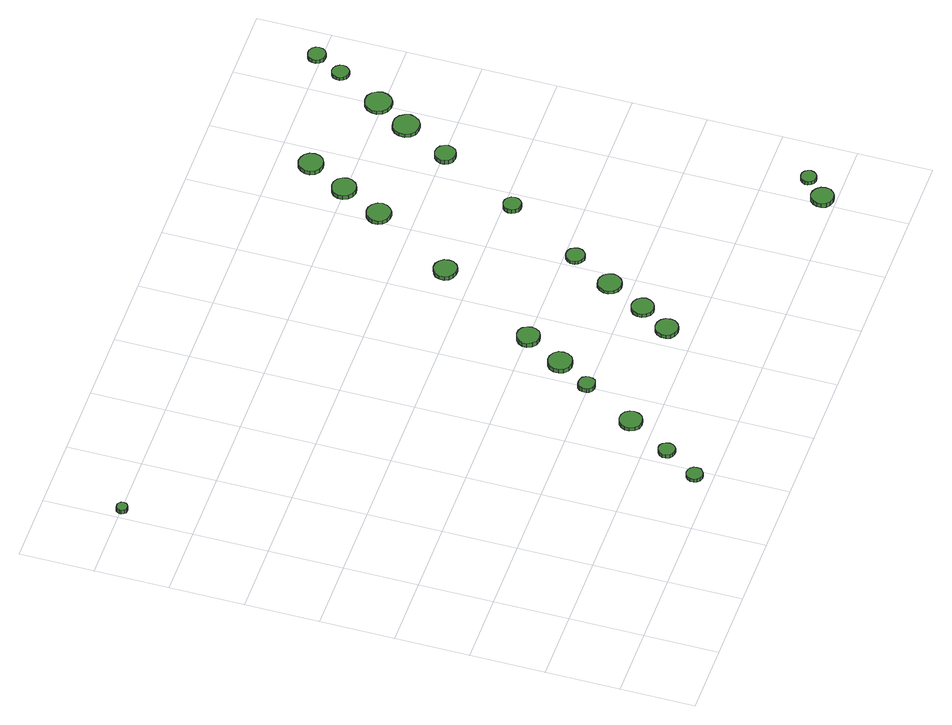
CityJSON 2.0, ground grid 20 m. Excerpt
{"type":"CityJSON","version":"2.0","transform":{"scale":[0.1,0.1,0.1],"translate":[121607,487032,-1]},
"CityObjects":{
"tree1":{"type":"SolitaryVegetationObject","attributes":{"function":"something"},"geometry":[{"type":"MultiSurface","lod":"1","boundaries":[[[0,1,2,3,4,5,6,7,8,9,10,11,12,13,14]],[[15,16,17,18,19,20,21,22,23,24,25,26,27,28,29]],[[0,29,28,1]],[[1,28,27,2]],[[2,27,26,3]],[[3,26,25,4]],[[4,25,24,5]],[[5,24,23,6]],[[6,23,22,7]],[[7,22,21,8]],[[8,21,20,9]],[[9,20,19,10]],[[10,19,18,11]],[[11,18,17,12]],[[12,17,16,13]],[[13,16,15,14]],[[14,15,29,0]]]}]},
"tree2":{"type":"SolitaryVegetationObject","attributes":{"function":"something"},"geometry":[{"type":"MultiSurface","lod":"1","boundaries":[[[30,31,32,33,34,35,36,37,38,39,40,41,42,43,44]],[[45,46,47,48,49,50,51,52,53,54,55,56,57,58,59]],[[30,59,58,31]],[[31,58,57,32]],[[32,57,56,33]],[[33,56,55,34]],[[34,55,54,35]],[[35,54,53,36]],[[36,53,52,37]],[[37,52,51,38]],[[38,51,50,39]],[[39,50,49,40]],[[40,49,48,41]],[[41,48,47,42]],[[42,47,46,43]],[[43,46,45,44]],[[44,45,59,30]]]}]},
"tree3":{"type":"SolitaryVegetationObject","attributes":{"function":"something"},"geometry":[{"type":"MultiSurface","lod":"1","boundaries":[[[60,61,62,63,64,65,66,67,68,69,70,71,72,73,74]],[[75,76,77,78,79,80,81,82,83,84,85,86,87,88,89]],[[60,89,88,61]],[[61,88,87,62]],[[62,87,86,63]],[[63,86,85,64]],[[64,85,84,65]],[[65,84,83,66]],[[66,83,82,67]],[[67,82,81,68]],[[68,81,80,69]],[[69,80,79,70]],[[70,79,78,71]],[[71,78,77,72]],[[72,77,76,73]],[[73,76,75,74]],[[74,75,89,60]]]}]},
"tree4":{"type":"SolitaryVegetationObject","attributes":{"function":"something"},"geometry":[{"type":"MultiSurface","lod":"1","boundaries":[[[90,91,92,93,94,95,96,97,98,99,100,101,102,103,104]],[[105,106,107,108,109,110,111,112,113,114,115,116,117,118,119]],[[90,119,118,91]],[[91,118,117,92]],[[92,117,116,93]],[[93,116,115,94]],[[94,115,114,95]],[[95,114,113,96]],[[96,113,112,97]],[[97,112,111,98]],[[98,111,110,99]],[[99,110,109,100]],[[100,109,108,101]],[[101,108,107,102]],[[102,107,106,103]],[[103,106,105,104]],[[104,105,119,90]]]}]},
"tree5":{"type":"SolitaryVegetationObject","attributes":{"function":"something"},"geometry":[{"type":"MultiSurface","lod":"1","boundaries":[[[120,121,122,123,124,125,126,127,128,129,130,131,132,133,134]],[[135,136,137,138,139,140,141,142,143,144,145,146,147,148,149]],[[120,149,148,121]],[[121,148,147,122]],[[122,147,146,123]],[[123,146,145,124]],[[124,145,144,125]],[[125,144,143,126]],[[126,143,142,127]],[[127,142,141,128]],[[128,141,140,129]],[[129,140,139,130]],[[130,139,138,131]],[[131,138,137,132]],[[132,137,136,133]],[[133,136,135,134]],[[134,135,149,120]]]}]},
"tree6":{"type":"SolitaryVegetationObject","attributes":{"function":"something"},"geometry":[{"type":"MultiSurface","lod":"1","boundaries":[[[150,151,152,153,154,155,156,157,158,159,160,161,162,163,164]],[[165,166,167,168,169,170,171,172,173,174,175,176,177,178,179]],[[150,179,178,151]],[[151,178,177,152]],[[152,177,176,153]],[[153,176,175,154]],[[154,175,174,155]],[[155,174,173,156]],[[156,173,172,157]],[[157,172,171,158]],[[158,171,170,159]],[[159,170,169,160]],[[160,169,168,161]],[[161,168,167,162]],[[162,167,166,163]],[[163,166,165,164]],[[164,165,179,150]]]}]},
"tree7":{"type":"SolitaryVegetationObject","attributes":{"function":"something"},"geometry":[{"type":"MultiSurface","lod":"1","boundaries":[[[180,181,182,183,184,185,186,187,188,189,190,191,192,193,194]],[[195,196,197,198,199,200,201,202,203,204,205,206,207,208,209]],[[180,209,208,181]],[[181,208,207,182]],[[182,207,206,183]],[[183,206,205,184]],[[184,205,204,185]],[[185,204,203,186]],[[186,203,202,187]],[[187,202,201,188]],[[188,201,200,189]],[[189,200,199,190]],[[190,199,198,191]],[[191,198,197,192]],[[192,197,196,193]],[[193,196,195,194]],[[194,195,209,180]]]}]},
"tree8":{"type":"SolitaryVegetationObject","attributes":{"function":"something"},"geometry":[{"type":"MultiSurface","lod":"1","boundaries":[[[210,211,212,213,214,215,216,217,218,219,220,221,222,223,224]],[[225,226,227,228,229,230,231,232,233,234,235,236,237,238,239]],[[210,239,238,211]],[[211,238,237,212]],[[212,237,236,213]],[[213,236,235,214]],[[214,235,234,215]],[[215,234,233,216]],[[216,233,232,217]],[[217,232,231,218]],[[218,231,230,219]],[[219,230,229,220]],[[220,229,228,221]],[[221,228,227,222]],[[222,227,226,223]],[[223,226,225,224]],[[224,225,239,210]]]}]},
"tree9":{"type":"SolitaryVegetationObject","attributes":{"function":"something"},"geometry":[{"type":"MultiSurface","lod":"1","boundaries":[[[240,241,242,243,244,245,246,247,248,249,250,251,252,253,254]],[[255,256,257,258,259,260,261,262,263,264,265,266,267,268,269]],[[240,269,268,241]],[[241,268,267,242]],[[242,267,266,243]],[[243,266,265,244]],[[244,265,264,245]],[[245,264,263,246]],[[246,263,262,247]],[[247,262,261,248]],[[248,261,260,249]],[[249,260,259,250]],[[250,259,258,251]],[[251,258,257,252]],[[252,257,256,253]],[[253,256,255,254]],[[254,255,269,240]]]}]},
"tree10":{"type":"SolitaryVegetationObject","attributes":{"function":"something"},"geometry":[{"type":"MultiSurface","lod":"1","boundaries":[[[270,271,272,273,274,275,276,277,278,279,280,281,282,283,284]],[[285,286,287,288,289,290,291,292,293,294,295,296,297,298,299]],[[270,299,298,271]],[[271,298,297,272]],[[272,297,296,273]],[[273,296,295,274]],[[274,295,294,275]],[[275,294,293,276]],[[276,293,292,277]],[[277,292,291,278]],[[278,291,290,279]],[[279,290,289,280]],[[280,289,288,281]],[[281,288,287,282]],[[282,287,286,283]],[[283,286,285,284]],[[284,285,299,270]]]}]},
"tree11":{"type":"SolitaryVegetationObject","attributes":{"function":"something"},"geometry":[{"type":"MultiSurface","lod":"1","boundaries":[[[300,301,302,303,304,305,306,307,308,309,310,311,312,313,314]],[[315,316,317,318,319,320,321,322,323,324,325,326,327,328,329]],[[300,329,328,301]],[[301,328,327,302]],[[302,327,326,303]],[[303,326,325,304]],[[304,325,324,305]],[[305,324,323,306]],[[306,323,322,307]],[[307,322,321,308]],[[308,321,320,309]],[[309,320,319,310]],[[310,319,318,311]],[[311,318,317,312]],[[312,317,316,313]],[[313,316,315,314]],[[314,315,329,300]]]}]},
"tree12":{"type":"SolitaryVegetationObject","attributes":{"function":"something"},"geometry":[{"type":"MultiSurface","lod":"1","boundaries":[[[330,331,332,333,334,335,336,337,338,339,340,341,342,343,344]],[[345,346,347,348,349,350,351,352,353,354,355,356,357,358,359]],[[330,359,358,331]],[[331,358,357,332]],[[332,357,356,333]],[[333,356,355,334]],[[334,355,354,335]],[[335,354,353,336]],[[336,353,352,337]],[[337,352,351,338]],[[338,351,350,339]],[[339,350,349,340]],[[340,349,348,341]],[[341,348,347,342]],[[342,347,346,343]],[[343,346,345,344]],[[344,345,359,330]]]}]},
"tree13":{"type":"SolitaryVegetationObject","attributes":{"function":"something"},"geometry":[{"type":"MultiSurface","lod":"1","boundaries":[[[360,361,362,363,364,365,366,367,368,369,370,371,372,373,374]],[[375,376,377,378,379,380,381,382,383,384,385,386,387,388,389]],[[360,389,388,361]],[[361,388,387,362]],[[362,387,386,363]],[[363,386,385,364]],[[364,385,384,365]],[[365,384,383,366]],[[366,383,382,367]],[[367,382,381,368]],[[368,381,380,369]],[[369,380,379,370]],[[370,379,378,371]],[[371,378,377,372]],[[372,377,376,373]],[[373,376,375,374]],[[374,375,389,360]]]}]},
"tree14":{"type":"SolitaryVegetationObject","attributes":{"function":"something"},"geometry":[{"type":"MultiSurface","lod":"1","boundaries":[[[390,391,392,393,394,395,396,397,398,399,400,401,402,403,404]],[[405,406,407,408,409,410,411,412,413,414,415,416,417,418,419]],[[390,419,418,391]],[[391,418,417,392]],[[392,417,416,393]],[[393,416,415,394]],[[394,415,414,395]],[[395,414,413,396]],[[396,413,412,397]],[[397,412,411,398]],[[398,411,410,399]],[[399,410,409,400]],[[400,409,408,401]],[[401,408,407,402]],[[402,407,406,403]],[[403,406,405,404]],[[404,405,419,390]]]}]},
"tree15":{"type":"SolitaryVegetationObject","attributes":{"function":"something"},"geometry":[{"type":"MultiSurface","lod":"1","boundaries":[[[420,421,422,423,424,425,426,427,428,429,430,431,432,433,434]],[[435,436,437,438,439,440,441,442,443,444,445,446,447,448,449]],[[420,449,448,421]],[[421,448,447,422]],[[422,447,446,423]],[[423,446,445,424]],[[424,445,444,425]],[[425,444,443,426]],[[426,443,442,427]],[[427,442,441,428]],[[428,441,440,429]],[[429,440,439,430]],[[430,439,438,431]],[[431,438,437,432]],[[432,437,436,433]],[[433,436,435,434]],[[434,435,449,420]]]}]},
"tree16":{"type":"SolitaryVegetationObject","attributes":{"function":"something"},"geometry":[{"type":"MultiSurface","lod":"1","boundaries":[[[450,451,452,453,454,455,456,457,458,459,460,461,462,463,464]],[[465,466,467,468,469,470,471,472,473,474,475,476,477,478,479]],[[450,479,478,451]],[[451,478,477,452]],[[452,477,476,453]],[[453,476,475,454]],[[454,475,474,455]],[[455,474,473,456]],[[456,473,472,457]],[[457,472,471,458]],[[458,471,470,459]],[[459,470,469,460]],[[460,469,468,461]],[[461,468,467,462]],[[462,467,466,463]],[[463,466,465,464]],[[464,465,479,450]]]}]},
"tree17":{"type":"SolitaryVegetationObject","attributes":{"function":"something"},"geometry":[{"type":"MultiSurface","lod":"1","boundaries":[[[480,481,482,483,484,485,486,487,488,489,490,491,492,493,494]],[[495,496,497,498,499,500,501,502,503,504,505,506,507,508,509]],[[480,509,508,481]],[[481,508,507,482]],[[482,507,506,483]],[[483,506,505,484]],[[484,505,504,485]],[[485,504,503,486]],[[486,503,502,487]],[[487,502,501,488]],[[488,501,500,489]],[[489,500,499,490]],[[490,499,498,491]],[[491,498,497,492]],[[492,497,496,493]],[[493,496,495,494]],[[494,495,509,480]]]}]},
"tree18":{"type":"SolitaryVegetationObject","attributes":{"function":"something"},"geometry":[{"type":"MultiSurface","lod":"1","boundaries":[[[510,511,512,513,514,515,516,517,518,519,520,521,522,523,524]],[[525,526,527,528,529,530,531,532,533,534,535,536,537,538,539]],[[510,539,538,511]],[[511,538,537,512]],[[512,537,536,513]],[[513,536,535,514]],[[514,535,534,515]],[[515,534,533,516]],[[516,533,532,517]],[[517,532,531,518]],[[518,531,530,519]],[[519,530,529,520]],[[520,529,528,521]],[[521,528,527,522]],[[522,527,526,523]],[[523,526,525,524]],[[524,525,539,510]]]}]},
"tree19":{"type":"SolitaryVegetationObject","attributes":{"function":"something"},"geometry":[{"type":"MultiSurface","lod":"1","boundaries":[[[540,541,542,543,544,545,546,547,548,549,550,551,552,553,554]],[[555,556,557,558,559,560,561,562,563,564,565,566,567,568,569]],[[540,569,568,541]],[[541,568,567,542]],[[542,567,566,543]],[[543,566,565,544]],[[544,565,564,545]],[[545,564,563,546]],[[546,563,562,547]],[[547,562,561,548]],[[548,561,560,549]],[[549,560,559,550]],[[550,559,558,551]],[[551,558,557,552]],[[552,557,556,553]],[[553,556,555,554]],[[554,555,569,540]]]}]},
"tree20":{"type":"SolitaryVegetationObject","attributes":{"function":"something"},"geometry":[{"type":"MultiSurface","lod":"1","boundaries":[[[570,571,572,573,574,575,576,577,578,579,580,581,582,583,584]],[[585,586,587,588,589,590,591,592,593,594,595,596,597,598,599]],[[570,599,598,571]],[[571,598,597,572]],[[572,597,596,573]],[[573,596,595,574]],[[574,595,594,575]],[[575,594,593,576]],[[576,593,592,577]],[[577,592,591,578]],[[578,591,590,579]],[[579,590,589,580]],[[580,589,588,581]],[[581,588,587,582]],[[582,587,586,583]],[[583,586,585,584]],[[584,585,599,570]]]}]},
"tree21":{"type":"SolitaryVegetationObject","attributes":{"function":"something"},"geometry":[{"type":"MultiSurface","lod":"1","boundaries":[[[600,601,602,603,604,605,606,607,608,609,610,611,612,613,614]],[[615,616,617,618,619,620,621,622,623,624,625,626,627,628,629]],[[600,629,628,601]],[[601,628,627,602]],[[602,627,626,603]],[[603,626,625,604]],[[604,625,624,605]],[[605,624,623,606]],[[606,623,622,607]],[[607,622,621,608]],[[608,621,620,609]],[[609,620,619,610]],[[610,619,618,611]],[[611,618,617,612]],[[612,617,616,613]],[[613,616,615,614]],[[614,615,629,600]]]}]},
"tree22":{"type":"SolitaryVegetationObject","attributes":{"function":"something"},"geometry":[{"type":"MultiSurface","lod":"1","boundaries":[[[630,631,632,633,634,635,636,637,638,639,640,641,642,643,644]],[[645,646,647,648,649,650,651,652,653,654,655,656,657,658,659]],[[630,659,658,631]],[[631,658,657,632]],[[632,657,656,633]],[[633,656,655,634]],[[634,655,654,635]],[[635,654,653,636]],[[636,653,652,637]],[[637,652,651,638]],[[638,651,650,639]],[[639,650,649,640]],[[640,649,648,641]],[[641,648,647,642]],[[642,647,646,643]],[[643,646,645,644]],[[644,645,659,630]]]}]},
"tree23":{"type":"SolitaryVegetationObject","attributes":{"function":"something"},"geometry":[{"type":"MultiSurface","lod":"1","boundaries":[[[660,661,662,663,664,665,666,667,668,669,670,671,672,673,674]],[[675,676,677,678,679,680,681,682,683,684,685,686,687,688,689]],[[660,689,688,661]],[[661,688,687,662]],[[662,687,686,663]],[[663,686,685,664]],[[664,685,684,665]],[[665,684,683,666]],[[666,683,682,667]],[[667,682,681,668]],[[668,681,680,669]],[[669,680,679,670]],[[670,679,678,671]],[[671,678,677,672]],[[672,677,676,673]],[[673,676,675,674]],[[674,675,689,660]]]}]}
},
"vertices":[
[33,1395,30],[32,1401,30],[28,1406,30],[23,1409,30],[17,1409,30],[11,1408,30],[7,1404,30],[4,1398,30],[4,1392,30],[7,1386,30],[11,1382,30],[17,1381,30],[23,1381,30],[28,1384,30],[32,1389,30],[32,1389,17],[28,1384,17],[23,1381,17],[17,1381,17],[11,1382,17],[7,1386,17],[4,1392,17],[4,1398,17],[7,1404,17],[11,1408,17],[17,1409,17],[23,1409,17],[28,1406,17],[32,1401,17],[33,1395,17],
[603,49,16],[602,58,16],[596,66,16],[588,70,16],[579,71,16],[570,68,16],[564,62,16],[560,54,16],[560,45,16],[564,36,16],[570,30,16],[579,27,16],[588,28,16],[596,33,16],[602,40,16],[602,40,6],[596,33,6],[588,28,6],[579,27,6],[570,30,6],[564,36,6],[560,45,6],[560,54,6],[564,62,6],[570,68,6],[579,71,6],[588,70,6],[596,66,6],[602,58,6],[603,49,6],
[664,142,17],[662,151,17],[657,159,17],[649,164,17],[640,165,17],[631,162,17],[624,155,17],[620,147,17],[620,138,17],[624,129,17],[631,123,17],[640,120,17],[649,121,17],[657,126,17],[662,133,17],[662,133,6],[657,126,6],[649,121,6],[640,120,6],[631,123,6],[624,129,6],[620,138,6],[620,147,6],[624,155,6],[631,162,6],[640,165,6],[649,164,6],[657,159,6],[662,151,6],[664,142,6],
[745,261,17],[742,273,17],[735,284,17],[724,290,17],[711,291,17],[699,287,17],[690,279,17],[684,267,17],[684,255,17],[690,243,17],[699,234,17],[711,231,17],[724,232,17],[735,238,17],[742,249,17],[742,249,6],[735,238,6],[724,232,6],[711,231,6],[699,234,6],[690,243,6],[684,255,6],[684,267,6],[690,279,6],[699,287,6],[711,291,6],[724,290,6],[735,284,6],[742,273,6],[745,261,6],
[825,406,20],[823,415,20],[818,423,20],[809,427,20],[800,428,20],[791,426,20],[784,419,20],[781,411,20],[781,401,20],[784,393,20],[791,387,20],[800,384,20],[809,385,20],[818,389,20],[823,397,20],[823,397,7],[818,389,7],[809,385,7],[800,384,7],[791,387,7],[784,393,7],[781,401,7],[781,411,7],[784,419,7],[791,426,7],[800,428,7],[809,427,7],[818,423,7],[823,415,7],[825,406,7],
[890,495,19],[888,508,19],[880,519,19],[868,525,19],[855,527,19],[842,523,19],[832,514,19],[827,501,19],[827,488,19],[832,476,19],[842,467,19],[855,463,19],[868,464,19],[880,471,19],[888,482,19],[888,482,6],[880,471,6],[868,464,6],[855,463,6],[842,467,6],[832,476,6],[827,488,6],[827,501,6],[832,514,6],[842,523,6],[855,527,6],[868,525,6],[880,519,6],[888,508,6],[890,495,6],
[951,599,19],[948,611,19],[941,622,19],[930,628,19],[917,629,19],[905,625,19],[896,617,19],[890,605,19],[890,593,19],[896,581,19],[905,572,19],[917,569,19],[930,570,19],[941,576,19],[948,586,19],[948,586,6],[941,576,6],[930,570,6],[917,569,6],[905,572,6],[896,581,6],[890,593,6],[890,605,6],[896,617,6],[905,625,6],[917,629,6],[930,628,6],[941,622,6],[948,611,6],[951,599,6],
[1087,273,16],[1085,285,16],[1077,296,16],[1066,302,16],[1054,303,16],[1042,299,16],[1032,291,16],[1027,279,16],[1027,267,16],[1032,255,16],[1042,247,16],[1054,243,16],[1066,244,16],[1077,251,16],[1085,261,16],[1085,261,5],[1077,251,5],[1066,244,5],[1054,243,5],[1042,247,5],[1032,255,5],[1027,267,5],[1027,279,5],[1032,291,5],[1042,299,5],[1054,303,5],[1066,302,5],[1077,296,5],[1085,285,5],[1087,273,5],
[1139,354,16],[1136,366,16],[1129,376,16],[1118,382,16],[1106,384,16],[1094,380,16],[1085,371,16],[1080,360,16],[1080,348,16],[1085,337,16],[1094,328,16],[1106,324,16],[1118,326,16],[1129,332,16],[1136,342,16],[1136,342,5],[1129,332,5],[1118,326,5],[1106,324,5],[1094,328,5],[1085,337,5],[1080,348,5],[1080,360,5],[1085,371,5],[1094,380,5],[1106,384,5],[1118,382,5],[1129,376,5],[1136,366,5],[1139,354,5],
[1197,459,15],[1194,472,15],[1186,483,15],[1175,489,15],[1162,491,15],[1149,487,15],[1140,478,15],[1134,466,15],[1134,453,15],[1140,441,15],[1149,432,15],[1162,428,15],[1175,429,15],[1186,436,15],[1194,447,15],[1194,447,5],[1186,436,5],[1175,429,5],[1162,428,5],[1149,432,5],[1140,441,5],[1134,453,5],[1134,466,5],[1140,478,5],[1149,487,5],[1162,491,5],[1175,489,5],[1186,483,5],[1194,472,5],[1197,459,5],
[1112,870,22],[1110,883,22],[1102,893,22],[1091,900,22],[1078,901,22],[1066,897,22],[1056,889,22],[1051,877,22],[1051,864,22],[1056,852,22],[1066,844,22],[1078,840,22],[1091,841,22],[1102,847,22],[1110,858,22],[1110,858,10],[1102,847,10],[1091,841,10],[1078,840,10],[1066,844,10],[1056,852,10],[1051,864,10],[1051,877,10],[1056,889,10],[1066,897,10],[1078,901,10],[1091,900,10],[1102,893,10],[1110,883,10],[1112,870,10],
[1258,572,15],[1256,582,15],[1250,591,15],[1241,596,15],[1231,597,15],[1221,594,15],[1213,587,15],[1209,578,15],[1209,567,15],[1213,558,15],[1221,551,15],[1231,547,15],[1241,549,15],[1250,554,15],[1256,562,15],[1256,562,5],[1250,554,5],[1241,549,5],[1231,547,5],[1221,551,5],[1213,558,5],[1209,567,5],[1209,578,5],[1213,587,5],[1221,594,5],[1231,597,5],[1241,596,5],[1250,591,5],[1256,582,5],[1258,572,5],
[1252,1091,24],[1249,1104,24],[1241,1115,24],[1229,1122,24],[1216,1123,24],[1203,1119,24],[1193,1110,24],[1187,1098,24],[1187,1084,24],[1193,1072,24],[1203,1063,24],[1216,1059,24],[1229,1060,24],[1241,1067,24],[1249,1078,24],[1249,1078,12],[1241,1067,12],[1229,1060,12],[1216,1059,12],[1203,1063,12],[1193,1072,12],[1187,1084,12],[1187,1098,12],[1193,1110,12],[1203,1119,12],[1216,1123,12],[1229,1122,12],[1241,1115,12],[1249,1104,12],[1252,1091,12],
[1374,777,24],[1372,787,24],[1366,795,24],[1358,800,24],[1348,801,24],[1339,798,24],[1332,791,24],[1328,782,24],[1328,773,24],[1332,764,24],[1339,757,24],[1348,754,24],[1358,755,24],[1366,760,24],[1372,768,24],[1372,768,11],[1366,760,11],[1358,755,11],[1348,754,11],[1339,757,11],[1332,764,11],[1328,773,11],[1328,782,11],[1332,791,11],[1339,798,11],[1348,801,11],[1358,800,11],[1366,795,11],[1372,787,11],[1374,777,11],
[1645,36,23],[1643,48,23],[1635,58,23],[1625,64,23],[1612,66,23],[1600,62,23],[1591,53,23],[1586,42,23],[1586,29,23],[1591,18,23],[1600,10,23],[1612,6,23],[1625,7,23],[1635,13,23],[1643,23,23],[1643,23,10],[1635,13,10],[1625,7,10],[1612,6,10],[1600,10,10],[1591,18,10],[1586,29,10],[1586,42,10],[1591,53,10],[1600,62,10],[1612,66,10],[1625,64,10],[1635,58,10],[1643,48,10],[1645,36,10],
[1316,1204,19],[1313,1217,19],[1305,1228,19],[1293,1235,19],[1280,1236,19],[1267,1232,19],[1257,1223,19],[1251,1211,19],[1251,1197,19],[1257,1185,19],[1267,1176,19],[1280,1172,19],[1293,1173,19],[1305,1180,19],[1313,1191,19],[1313,1191,6],[1305,1180,6],[1293,1173,6],[1280,1172,6],[1267,1176,6],[1257,1185,6],[1251,1197,6],[1251,1211,6],[1257,1223,6],[1267,1232,6],[1280,1236,6],[1293,1235,6],[1305,1228,6],[1313,1217,6],[1316,1204,6],
[1694,91,21],[1692,99,21],[1687,106,21],[1680,110,21],[1671,111,21],[1663,109,21],[1657,103,21],[1653,95,21],[1653,87,21],[1657,79,21],[1663,73,21],[1671,70,21],[1680,71,21],[1687,76,21],[1692,83,21],[1692,83,9],[1687,76,9],[1680,71,9],[1671,70,9],[1663,73,9],[1657,79,9],[1653,87,9],[1653,95,9],[1657,103,9],[1663,109,9],[1671,111,9],[1680,110,9],[1687,106,9],[1692,99,9],[1694,91,9],
[1376,1310,17],[1373,1324,17],[1365,1335,17],[1353,1341,17],[1340,1343,17],[1327,1339,17],[1317,1330,17],[1311,1317,17],[1311,1304,17],[1317,1291,17],[1327,1282,17],[1340,1278,17],[1353,1280,17],[1365,1286,17],[1373,1297,17],[1373,1297,5],[1365,1286,5],[1353,1280,5],[1340,1278,5],[1327,1282,5],[1317,1291,5],[1311,1304,5],[1311,1317,5],[1317,1330,5],[1327,1339,5],[1340,1343,5],[1353,1341,5],[1365,1335,5],[1373,1324,5],[1376,1310,5],
[1499,994,24],[1496,1005,24],[1490,1014,24],[1480,1020,24],[1468,1021,24],[1457,1017,24],[1449,1010,24],[1444,999,24],[1444,988,24],[1449,977,24],[1457,970,24],[1468,966,24],[1480,967,24],[1490,973,24],[1496,982,24],[1496,982,11],[1490,973,11],[1480,967,11],[1468,966,11],[1457,970,11],[1449,977,11],[1444,988,11],[1444,999,11],[1449,1010,11],[1457,1017,11],[1468,1021,11],[1480,1020,11],[1490,1014,11],[1496,1005,11],[1499,994,11],
[1581,1121,17],[1577,1135,17],[1569,1147,17],[1556,1155,17],[1541,1156,17],[1527,1152,17],[1516,1142,17],[1510,1128,17],[1510,1114,17],[1516,1100,17],[1527,1090,17],[1541,1086,17],[1556,1087,17],[1569,1095,17],[1577,1107,17],[1577,1107,6],[1569,1095,6],[1556,1087,6],[1541,1086,6],[1527,1090,6],[1516,1100,6],[1510,1114,6],[1510,1128,6],[1516,1142,6],[1527,1152,6],[1541,1156,6],[1556,1155,6],[1569,1147,6],[1577,1135,6],[1581,1121,6],
[1637,1213,16],[1634,1227,16],[1626,1239,16],[1613,1247,16],[1598,1248,16],[1584,1244,16],[1573,1234,16],[1567,1220,16],[1567,1206,16],[1573,1192,16],[1584,1182,16],[1598,1178,16],[1613,1179,16],[1626,1187,16],[1634,1199,16],[1634,1199,6],[1626,1187,6],[1613,1179,6],[1598,1178,6],[1584,1182,6],[1573,1192,6],[1567,1206,6],[1567,1220,6],[1573,1234,6],[1584,1244,6],[1598,1248,6],[1613,1247,6],[1626,1239,6],[1634,1227,6],[1637,1213,6],
[1698,1337,16],[1696,1346,16],[1690,1354,16],[1682,1359,16],[1673,1360,16],[1664,1357,16],[1657,1351,16],[1653,1342,16],[1653,1332,16],[1657,1324,16],[1664,1317,16],[1673,1314,16],[1682,1315,16],[1690,1320,16],[1696,1328,16],[1696,1328,6],[1690,1320,6],[1682,1315,6],[1673,1314,6],[1664,1317,6],[1657,1324,6],[1653,1332,6],[1653,1342,6],[1657,1351,6],[1664,1357,6],[1673,1360,6],[1682,1359,6],[1690,1354,6],[1696,1346,6],[1698,1337,6],
[1741,1414,16],[1739,1423,16],[1733,1431,16],[1724,1436,16],[1715,1437,16],[1705,1434,16],[1698,1427,16],[1694,1418,16],[1694,1409,16],[1698,1400,16],[1705,1393,16],[1715,1390,16],[1724,1391,16],[1733,1396,16],[1739,1404,16],[1739,1404,5],[1733,1396,5],[1724,1391,5],[1715,1390,5],[1705,1393,5],[1698,1400,5],[1694,1409,5],[1694,1418,5],[1698,1427,5],[1705,1434,5],[1715,1437,5],[1724,1436,5],[1733,1431,5],[1739,1423,5],[1741,1414,5]
]}
